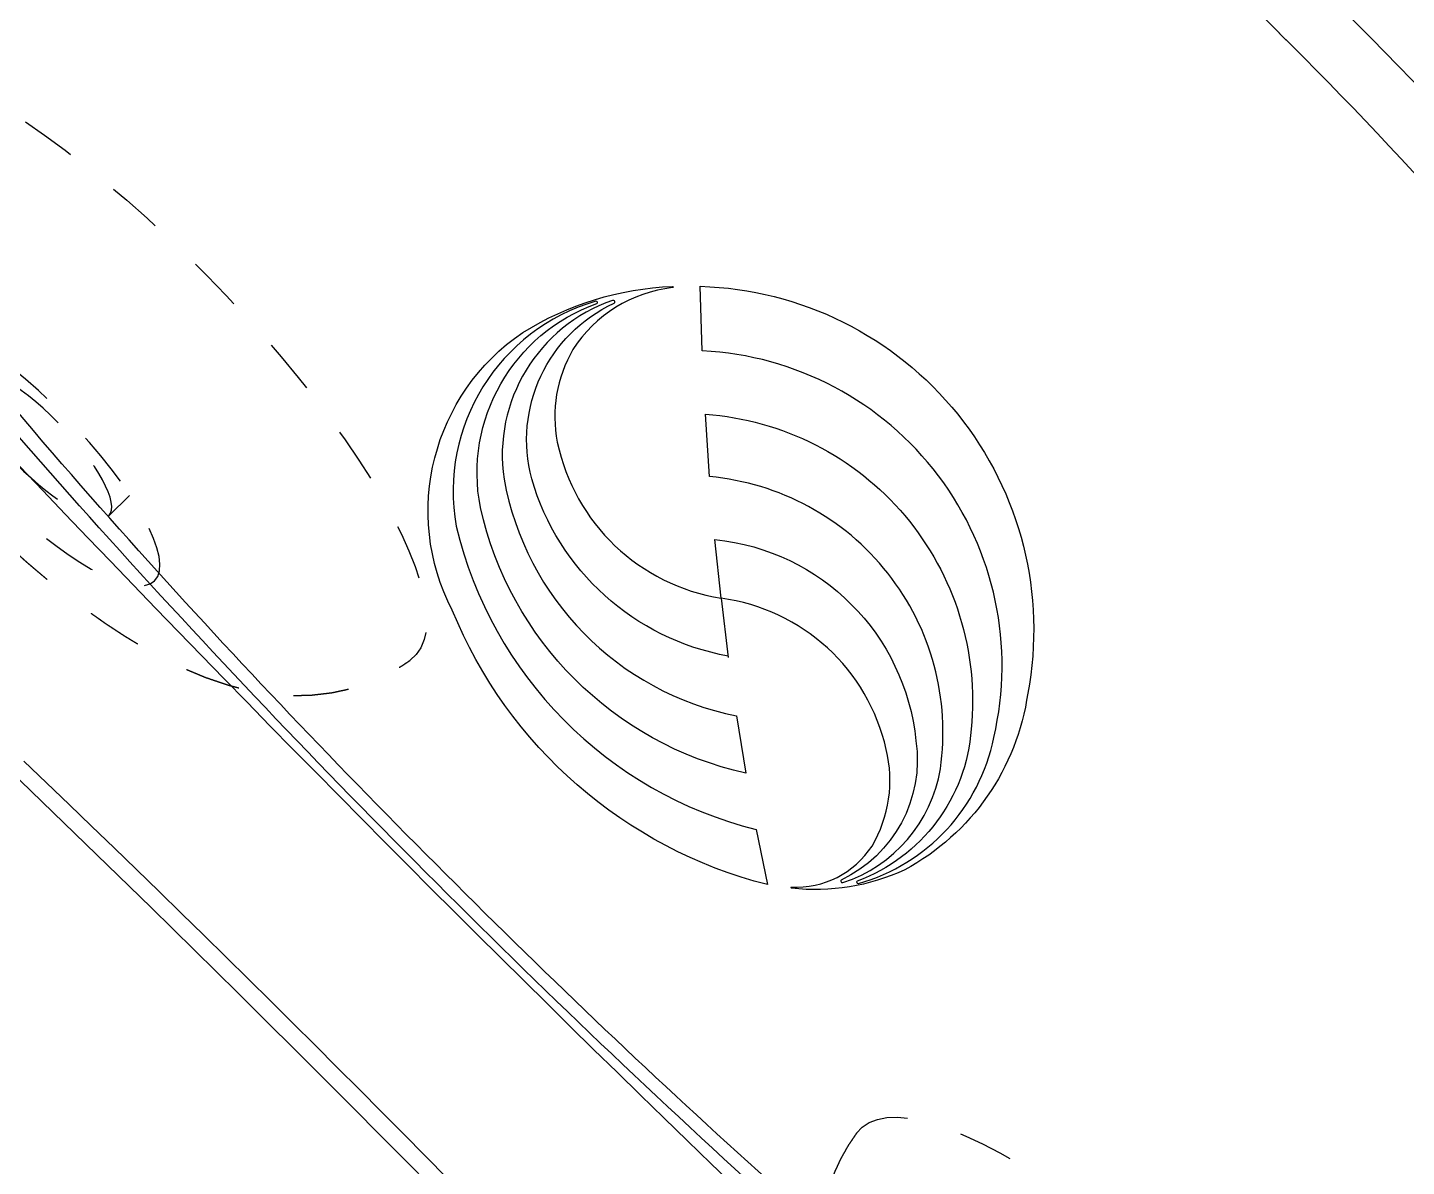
# Model space of a CAD drawing. Extents: x 938 to 1038, y 781 to 934.
# Drawn here: x 1022.779 to 1025.887, y 875.936 to 878.503 of the extents above; entities that cross this region are included whole.
import ezdxf

# ---------------------------------------------------------------- set-up
doc = ezdxf.new("R2010")
doc.units = 0
doc.header["$MEASUREMENT"] = 0
doc.linetypes.add('HIDDEN', pattern=[0.1875, 0.0625, -0.0625, 0.0625])
for name, color, linetype in [('1', 4, 'Continuous'), ('1_CYAN', 4, 'Continuous'), ('2', 2, 'Continuous')]:
    doc.layers.add(name, color=color, linetype=linetype)

# ---------------------------------------------------------------- blocks, each defined once
blk = doc.blocks.new('MINIHIDDEN')
at = {"layer": '1', "color": 3, "linetype": 'HIDDEN', "ltscale": 2}
for p, q in [((131.4462945068503, 42.80529834674526), (131.5114103910273, 42.79879163845914)), ((131.4005567605983, 42.34757784407161), (131.4656726447753, 42.34107113578551))]:
    blk.add_line(p, q, dxfattribs=at)
at = {"layer": '1', "color": 3, "linetype": 'HIDDEN', "ltscale": 2, "extrusion": (-5.088821375757886e-18, -2.738530061285293e-17, -1)}
blk.add_ellipse((131.6896725948608, 42.54983335326187), major_axis=(-0.09346409016709811, -0.9353418967678265), ratio=0.2875604840019277, start_param=3.096514190688376, end_param=6.328263770081, dxfattribs=at)
at = {"layer": '1', "color": 3, "linetype": 'HIDDEN', "ltscale": 2, "extrusion": (5.950113185854226e-18, 8.308683871567985e-17, -1)}
blk.add_ellipse((131.3942375244912, 42.57935471881918), major_axis=(-0.04049106464417648, -0.40521433567397), ratio=0.2875604840019278, start_param=4.355360367553329, end_param=10.63854567473291, dxfattribs=at)
at = {"layer": '1', "color": 3, "linetype": 'HIDDEN', "ltscale": 2, "extrusion": (4.306459050481783e-19, 2.785076905141347e-17, -1)}
blk.add_ellipse((131.4234256337242, 42.57643809540841), major_axis=(-0.02286887312599209, -0.2288602513368086), ratio=0.2875604840019276, start_param=1.213767713963539, end_param=7.496953021143125, dxfattribs=at)
at = {"layer": '1', "color": 3, "linetype": 'HIDDEN', "ltscale": 2}
blk.add_open_spline([(131.7709212088081, 43.48543621644918), (131.7360623575119, 43.48199886064131), (131.7026269291418, 43.47587104587191), (131.6710231360172, 43.46743705934854), (131.6415082677996, 43.45712121686404), (131.6091481397732, 43.44291519743562), (131.5799200226082, 43.42725729804206), (131.5536548628504, 43.41066767904343), (131.5300924417111, 43.39354026525722), (131.5007016513068, 43.36883152703172), (131.4753061069868, 43.34407502044656), (131.4531461165772, 43.31950068037697), (131.4335876564169, 43.29517944725777), (131.4080378927159, 43.25911036809531), (131.3859424501622, 43.22334125994764), (131.3664246693029, 43.18759780142429), (131.3488889545824, 43.15162836431335), (131.3329305805217, 43.11523021910506), (131.3106162748087, 43.05740591372371), (131.2908275036979, 42.99785832774261), (131.2732112274866, 42.93647541875396), (131.2575845761519, 42.87331329331055), (131.243863331828, 42.80855078371577), (131.2345829888295, 42.75778650127099), (131.2264164931116, 42.70637837224142), (131.2193729991172, 42.65448881186315), (131.2134662244138, 42.60229012554064), (131.2087127395925, 42.5499595995887), (131.2045233060933, 42.48659616275672), (131.2020927752695, 42.42360594207098), (131.2014633799143, 42.36127193812366), (131.2026876743313, 42.2998383879948), (131.2052588170659, 42.24815388210541), (131.2093020163785, 42.19733648969137), (131.2149115874394, 42.14739892970458), (131.2222309230184, 42.09827736510528), (131.231483527232, 42.04980702420093), (131.2438403853086, 41.99866169111174), (131.2594911987342, 41.94734945901188), (131.2796343076274, 41.89505273579533), (131.2982885014, 41.85570403176352), (131.3216465371642, 41.81488125607446), (131.3515135131391, 41.77237506733923), (131.3798419206716, 41.73936075607152), (131.4145189544092, 41.70617844295241), (131.4451517948044, 41.6820986145058), (131.4803239216563, 41.65939511750637), (131.5200978307526, 41.63911123944124), (131.5640894737118, 41.62244053379451), (131.5841829216841, 41.61665277924325)], degree=1, knots=[1.258846176864954, 1.258846176864954, 1.284049785363782, 1.30925339386261, 1.334457002361438, 1.359660610860266, 1.38976431999882, 1.419868029137374, 1.449971738275929, 1.480075447414483, 1.522807016465091, 1.565538585515698, 1.608270154566305, 1.651001723616912, 1.715116318226105, 1.779230912835296, 1.843345507444488, 1.907460102053681, 1.971574696662873, 2.071336734999626, 2.171098773336379, 2.270860811673133, 2.370622850009886, 2.470384888346639, 2.54715961707554, 2.623934345804441, 2.700709074533342, 2.777483803262244, 2.854258531991145, 2.947333969056945, 3.040409406122745, 3.133484843188545, 3.226560280254345, 3.306164335394391, 3.385768390534436, 3.465372445674482, 3.544976500814527, 3.624580555954572, 3.709200410252933, 3.793820264551292, 3.878440118849652, 3.940150456469474, 4.001860794089295, 4.063571131709116, 4.110155533564104, 4.156739935419091, 4.191384198304789, 4.226028461190486, 4.260672724076183, 4.295316986961882, 4.310281904651913, 4.310281904651913], dxfattribs=at)
blk = doc.blocks.new('Pillow07')
at = {"layer": '1_CYAN', "color": 4, "linetype": 'Continuous'}
blk.add_lwpolyline([(-2.358332637180531, -0.8695079955767184, -0.006602996200458367), (-5.744514135863909, -0.6163989818215185, -0.02192391035929798), (-6.177957016214016, -0.5535872521422469, -0.08150182780648879), (-6.68289164490028, -0.382481128966683, -0.1551490614242185), (-7.056997164799462, -0.002437467740469046, -0.08301324800163974), (-7.178174548866263, 0.3004017295318704, -0.1363264164371228), (-7.125374036986983, 1.034083846296076, -0.09677777535910637), (-6.56520503488024, 1.943802600401373, -0.1273971405966904), (-4.291248621533974, 3.344006963225443, -0.1868719742021929), (-3.257582251125974, 3.279550644586543, 0.06562460973818743), (-1.709945417316053, 2.868126927913902, 0.07143538561792971), (1.709945417191786, 2.868126927913902, 0.06562460973818743), (3.257582251001708, 3.279550644586543, -0.1868719742021929), (4.291248621409707, 3.344006963225443, -0.1273971405966904), (6.565205034755973, 1.943802600401373, -0.09677777535910637), (7.125374036862716, 1.034083846296076, -0.1363264164371228), (7.178174548741996, 0.3004017295318704, -0.08301324800163974), (7.056997164675195, -0.002437467740469046, -0.1551490614242231), (6.682891644776014, -0.382481128966683, -0.08150182780648879), (6.177957016089749, -0.5535872521422469, -0.02192391035929798), (5.744514135739642, -0.6163989818215185, -0.006602996200458367), (2.358332637056265, -0.8695079955767184, -0.02343007855325684)], format="xyb", close=True, dxfattribs=at)
at = {"layer": '1_CYAN', "color": 3, "linetype": 'Continuous'}
for points in [[(-7.051163778244755, -0.007079276162722081, -0.03591737549698248), (-7.097397781453235, 0.1056543396549365, -0.1503560734260987), (-7.089471114436186, 0.8266189995389954, -0.1143340699437894), (-6.56520503488024, 1.701717184811375, -0.1267303328496054), (-4.367304319811396, 3.088481907028466, -0.1943661601658796), (-3.357180362575249, 3.078676457293334, 0.06960570520592149), (-1.709945417316057, 2.626041512323908, 0.07363558018324017), (1.709945417191786, 2.626041512323905, 0.06960570520592149), (3.357180362450983, 3.078676457293334, -0.1943661601658796), (4.367304319687129, 3.088481907028466, -0.1267303328496054), (6.565205034755973, 1.701717184811375, -0.1143340699437894), (7.08947111431192, 0.8266189995389954, -0.1503560734260987), (7.097397781328969, 0.1056543396549365, -0.03444326481724119), (7.053375261378093, -0.002593791518716415)], [(-5.744514135863913, -0.6163989818215203, -0.0342899946579013), (-6.273740710805676, -0.5162510241566487, -0.08753348994267941), (-6.707603824822186, -0.3266142485300723, -0.1327133939378686), (-6.986084395562745, -0.005663430297600414, -0.1791667595588544), (-7.021017591873676, 0.7611450835314191, -0.1028298345883724), (-6.56520503488024, 1.57251384339499, -0.1300031297064886), (-4.366315077424517, 2.937651080853911, -0.1822011008301986), (-3.385000064668414, 2.942023122081988, 0.06518857687386483), (-1.709945417316092, 2.496838170907505, 0.07146652211519136), (1.709945417191786, 2.49683817090752, 0.06518857687386483), (3.385000064544148, 2.942023122081988, -0.1822011008301986), (4.36631507730025, 2.937651080853911, -0.1300031297064886), (6.565205034755973, 1.57251384339499, -0.1028298345883724), (7.021017591749409, 0.7611450835314191, -0.1791667595588544), (6.986084395438478, -0.005663430297600414, -0.1327133939378686), (6.707603824697919, -0.3266142485300723, -0.08753348994267941), (6.273740710681409, -0.5162510241566487, -0.0342899946579013), (5.744514135739646, -0.6163989818215203)], [(-0.01360897717285781, 1.928558792412458, 0.08209703800639419), (-2.745349856193506, 1.505664389535694, 0.08174929958260185), (-3.889000322454212, 0.9170955749335796, 0.1099701236300622), (-4.213184032890748, 0.536875066301544, 0.2888241722389255), (-4.199554493043703, 0.04483056997218071, 0.1288478413474813), (-3.809560411121662, -0.3106008962319216, 0.06428203222644428), (-3.022720976395302, -0.615183277198593, 0.02990363876236826), (-2.156928119801993, -0.7817822069823581, 0.02006079621100564), (-1.103681963165339, -0.8786280019467441, 0.01381063576871573), (-6.213340952854196e-11, -0.9071345399482809, 0.01381063576871573), (1.103681963041073, -0.8786280019467441, 0.02006079621100564), (2.156928119677726, -0.7817822069823581, 0.02990363876236826), (3.022720976271035, -0.615183277198593, 0.06428203222644428), (3.809560410997396, -0.3106008962319216, 0.1288478413474813), (4.199554492919436, 0.04483056997218071, 0.2888241722389255), (4.213184032766481, 0.536875066301544, 0.1099701236300622), (3.889000322329945, 0.9170955749335796, 0.08174929958260185), (2.74534985606924, 1.505664389535694, 0.08209703800639419), (0.01360897704859099, 1.928558792412458)], [(0.01096151231710607, 1.790290961379021, 0.06993110146539012), (-2.481876919775928, 1.457117973473327, 0.08557635387169997), (-3.783493626740082, 0.8636375951691502, 0.09253399938566992), (-4.083442666465093, 0.5588491166336738, 0.3287124944232488), (-4.083168309033987, 0.02675126379080695, 0.11097266960697), (-3.714680116115275, -0.28535647703678, 0.06264652916937939), (-2.922706379050712, -0.587930297133628, 0.03021099770298248), (-2.046630068538594, -0.7562139328814315, 0.01989552064965129), (-1.00366736582075, -0.8522885312116859, 0.01377731555974511), (-6.215117309693596e-11, -0.8782316827545316, 0.01377731555974511), (1.003667365696483, -0.8522885312116859, 0.01989552064965129), (2.046630068414327, -0.7562139328814315, 0.03021099770298248), (2.922706378926446, -0.587930297133628, 0.06264652916937939), (3.714680115991008, -0.28535647703678, 0.11097266960697), (4.08316830890972, 0.02675126379080695, 0.3287124944232488), (4.083442666340826, 0.5588491166336738, 0.09253399938566992), (3.783493626615815, 0.8636375951691502, 0.08557635387169997), (2.481876919651661, 1.457117973473327, 0.06993110146539012), (-0.01096151244137289, 1.790290961379021)], [(-0.6733862730674609, -0.2354722149444122, -0.282153115788605), (-0.6565040986666624, 0.2129020736855853, -0.468167294727261), (0.4242619473294589, 0.3645071817855907), (0.530329378721003, 0.4641074145564019, 0.4609527216258845), (-0.6402286218840558, 0.3374214565322475, 0.2387246889296596), (-0.725540347927403, -0.1401238152489199, 0.1371606044019059), (-0.5745327450575708, -0.349887748994643, 0.2610686630818363), (-0.5723296313749024, -0.3495456621701027, 0.4698598218421253), (-0.5723484922104873, -0.3486906172141016, -0.265453168030844), (-0.6355892942926609, -0.1540849315364969, -0.1951880589250208), (-0.5041833985040896, 0.02241599211536105, -0.3141053531322444), (-6.047784495422093e-11, 4.627409566637652e-11), (0.1034157808999687, 0.08398307244648429, 0.3559766492232824), (-0.5378671371327108, 0.08350718958274683, 0.3284781424894601), (-0.6407497595817979, -0.2574017175493211, -0.4165181355375918), (-0.6417892065501256, -0.2600774096093588, -0.387301783281907), (-0.647528792293727, -0.2590004859801969, -0.2794854432109244), (-0.6214004896215144, 0.07771739925821208, -0.4297476521479527), (0.2121306200802735, 0.1756127975797614), (0.3181966372582608, 0.2683738935629378, 0.4221756021081295), (-0.6073184580740651, 0.1899430236072899, 0.2939974741979359), (-0.667822756913079, -0.2339660775004901, -0.4696594951477062), (-0.6688332125033902, -0.2364430725549784, -0.3209278235136784), (-0.6732441446044355, -0.2356822256584188)], [(-0.1034171952377854, -0.08088726423816439, 0.2851071037371707), (0.4919645932009438, -0.1114704342616317, 0.3651070479105089), (0.6407490523507384, 0.2995969005930075, -0.3898854289942421), (0.6423937827237971, 0.3033997208622399, -0.4347480271115231), (0.6475252566348537, 0.3018589351860221, -0.361318961224233), (0.5357316745293055, -0.156035132039106, -0.3076718264157429), (-0.2121313273113117, -0.1627172911213464), (-0.3181973444892918, -0.2392630143983503, 0.2907859268787098), (0.528205937057102, -0.2389342097450999, 0.3712517106506346), (0.6676261811036461, 0.2720268071945551, -0.3889875442863994), (0.6693089537634371, 0.2749755994558551, -0.2440431992794637), (0.672940249531365, 0.2739325902134357, -0.3839952404549568), (0.536827132306211, -0.3071481367546021, -0.280367437899612), (-0.4242640687740504, -0.3125440256666145), (-0.5303307930588197, -0.3825044634904344, 0.2377560202522389), (0.4093674500905564, -0.4474211086440452, 0.3799979824947289), (0.739603287467407, 0.1077142831298872, 0.1302979692414181), (0.5745320378265397, 0.4195515705914925, 0.4194540249391777), (0.5724042072555271, 0.4192996905798427, 0.3709382313529872), (0.572348492087869, 0.417830889830352, -0.2270854721067709), (0.632423577109062, 0.1604354576283686, -0.1837030335261713), (0.509674789642542, -0.01230153662734246, -0.3104038773677704), (-6.213340952854196e-11, 4.492939353895054e-11), (-0.1060653101333244, -0.08295847463063133)]]:
    blk.add_lwpolyline(points, format="xyb", dxfattribs=at)
blk = doc.blocks.new('VISTA')
at = {"layer": '1', "color": 3, "linetype": 'Continuous'}
for points in [[(85.84891806424616, 76.34431714247091), (85.79938806424616, 76.3945771424709), (85.74976806424615, 76.44475714247096), (85.7000780642461, 76.49484714247092), (85.65030806424625, 76.54486714247093), (85.60044806424617, 76.59479714247095), (85.55050806424629, 76.64464714247094), (85.50048806424616, 76.69441714247091), (85.45038806424623, 76.74410714247097), (85.40020806424627, 76.79371714247088), (85.34994806424606, 76.84324714247089), (85.29960806424629, 76.89268714247089), (85.24918806424625, 76.94204714247087), (85.19867806424622, 76.99133714247091), (85.14809806424614, 77.04052714247098), (85.09743806424626, 77.08964714247088), (85.04669806424613, 77.1386771424709), (84.99586806424622, 77.18762714247089), (84.94496806424627, 77.23649714247097), (84.89398806424629, 77.2852871424709)], [(87.45461806424623, 74.58105714247097), (87.27112806424611, 74.78437714247093), (87.08650806424612, 74.98672714247095), (86.90078806424617, 75.18810714247093), (86.7139580642463, 75.3884971424709), (86.52603806424622, 75.58788714247089), (86.33702806424617, 75.78628714247088), (86.14693806424611, 75.98366714247095), (85.95578806424624, 76.18002714247098), (85.7635680642461, 76.37535714247088), (85.57029806424612, 76.56965714247087), (85.37597806424628, 76.76290714247091), (85.1806280642461, 76.95510714247087), (84.98424806424623, 77.14623714247091), (84.78684806424621, 77.3363071424709), (84.58843806424625, 77.52528714247092), (84.3890180642461, 77.71318714247093), (84.18860806424618, 77.89999714247085), (83.98719806424629, 78.08569714247085), (83.58146806424611, 78.45374714247089)]]:
    blk.add_lwpolyline(points, dxfattribs=at)
at = {"layer": '1', "color": 2}
blk.add_arc((84.52857624465742, 75.52801397399026), 10.87578938343161, 4.708125672933782, 85.90496123633726, dxfattribs=at)
at = {"layer": '1', "color": 1, "rotation": 50.30656963435933}
for p in [(33.74757152395227, -50.31749369978093), (36.07243770505352, -52.72056829302346)]:
    blk.add_blockref('MINIHIDDEN', p, dxfattribs=at)
at = {"layer": '2', "linetype": 'Continuous', "xscale": -1, "rotation": 314.9999999999954}
blk.add_blockref('Pillow07', (86.46539799772358, 77.65223442887839), dxfattribs=at)

msp = doc.modelspace()

# ---------------------------------------------------------------- block references
at = {"layer": '1'}
msp.add_blockref('VISTA', (937.8767352618522, 799.5643931736838), dxfattribs=at)

doc.saveas('drawing.dxf')
